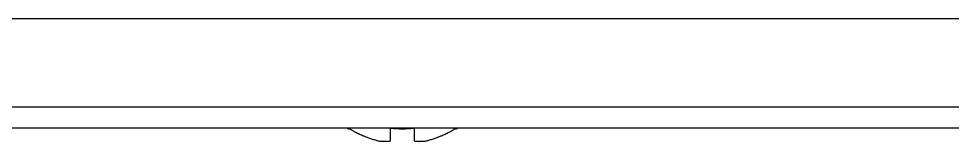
# Model space of a CAD drawing. Header units: millimetres. Extents: x -1538 to 3410, y -1646 to 2016.
# Drawn here: x 277.18 to 316.97, y -229.16 to -223.93 of the extents above; entities that cross this region are included whole.
import ezdxf

# ---------------------------------------------------------------- set-up
doc = ezdxf.new("R2010")
doc.units = ezdxf.units.MM
doc.header["$LTSCALE"] = 23.1
doc.layers.get('0').update_dxf_attribs({"linetype": 'CONTINUOUS'})

msp = doc.modelspace()

# ---------------------------------------------------------------- linework, layer by layer
at = {"linetype": 'Continuous'}
for p, q in [((454.316, -223.926), (-17.248, -223.926)), ((454.316, -227.702), (-17.248, -227.702)), ((222.426, -228.574), (569.642, -228.574)), ((291.234, -228.622), (291.234, -228.588)), ((293.034, -229.139), (293.034, -228.588)), ((294.034, -228.588), (294.034, -229.139)), ((295.834, -228.588), (295.834, -228.622))]:
    msp.add_line(p, q, dxfattribs=at)
for centre, radius, start, end in [((293.733, -224.523), 4.8, 237.6271, 238.6273), ((293.733, -224.523), 4.8, 237.7165, 238.6273), ((293.721, -224.536), 4.755, 238.4659, 241.0313), ((293.719, -224.54), 4.75, 241.0316, 241.9926), ((293.717, -224.542), 4.747, 241.9926, 243.3187), ((293.534, -224.843), 3.778, 262.3953, 277.6047), ((293.351, -224.542), 4.747, 296.6813, 298.0074), ((293.35, -224.54), 4.75, 298.0074, 298.9684), ((293.348, -224.536), 4.755, 298.9687, 301.5341), ((293.335, -224.523), 4.8, 301.3727, 302.3729), ((293.335, -224.523), 4.8, 301.3727, 302.2835), ((293.716, -224.546), 4.744, 243.3188, 244.4598), ((293.714, -224.549), 4.74, 244.4598, 245.4278), ((293.712, -224.554), 4.735, 245.4278, 246.6825), ((293.71, -224.558), 4.73, 246.6826, 247.4526), ((293.707, -224.565), 4.723, 247.4524, 248.9975), ((293.705, -224.572), 4.715, 248.9977, 249.4819), ((293.701, -224.583), 4.704, 249.4813, 251.5344), ((293.695, -224.601), 4.684, 251.535, 252.6227), ((293.69, -224.616), 4.669, 252.6228, 253.6051), ((293.681, -224.646), 4.637, 253.6036, 255.6824), ((292.788, -227.149), 2.006, 262.7259, 264.7415), ((292.786, -227.17), 1.985, 264.7442, 265.3991), ((292.785, -227.183), 1.973, 265.3984, 266.7833), ((292.785, -227.194), 1.962, 266.7841, 267.6235), ((292.784, -227.2), 1.955, 267.6234, 268.8455), ((292.784, -227.204), 1.951, 268.8459, 270.9258), ((292.784, -227.202), 1.953, 270.9261, 271.9964), ((292.784, -227.196), 1.96, 271.9964, 273.0228), ((292.783, -227.186), 1.97, 273.0233, 274.286), ((292.783, -227.173), 1.982, 274.2856, 275.1372), ((292.78, -227.15), 2.005, 275.1401, 277.2744), ((294.288, -227.15), 2.005, 262.7256, 264.8598), ((294.286, -227.173), 1.982, 264.8627, 265.7144), ((294.285, -227.185), 1.97, 265.714, 266.9766), ((294.285, -227.196), 1.959, 266.9771, 268.0037), ((294.284, -227.202), 1.954, 268.0037, 269.0738), ((294.284, -227.205), 1.95, 269.0741, 270.1995), ((294.284, -227.204), 1.951, 270.1995, 271.1541), ((294.284, -227.2), 1.955, 271.1545, 272.3767), ((294.284, -227.193), 1.962, 272.3765, 273.2159), ((294.283, -227.183), 1.973, 273.2167, 274.6016), ((294.282, -227.17), 1.985, 274.6009, 275.2558), ((294.28, -227.149), 2.006, 275.2585, 277.2741), ((293.388, -224.646), 4.637, 284.3176, 286.3964), ((293.379, -224.616), 4.669, 286.3949, 287.3772), ((293.374, -224.601), 4.684, 287.3773, 288.465), ((293.368, -224.583), 4.704, 288.4656, 290.5187), ((293.364, -224.572), 4.715, 290.5181, 291.0023), ((293.361, -224.565), 4.723, 291.0025, 292.5476), ((293.358, -224.558), 4.73, 292.5474, 293.3174), ((293.356, -224.554), 4.735, 293.3175, 294.5722), ((293.354, -224.549), 4.74, 294.5722, 295.5402), ((293.353, -224.546), 4.744, 295.5402, 296.6812)]:
    msp.add_arc(centre, radius, start, end, dxfattribs=at)

doc.saveas('drawing.dxf')
